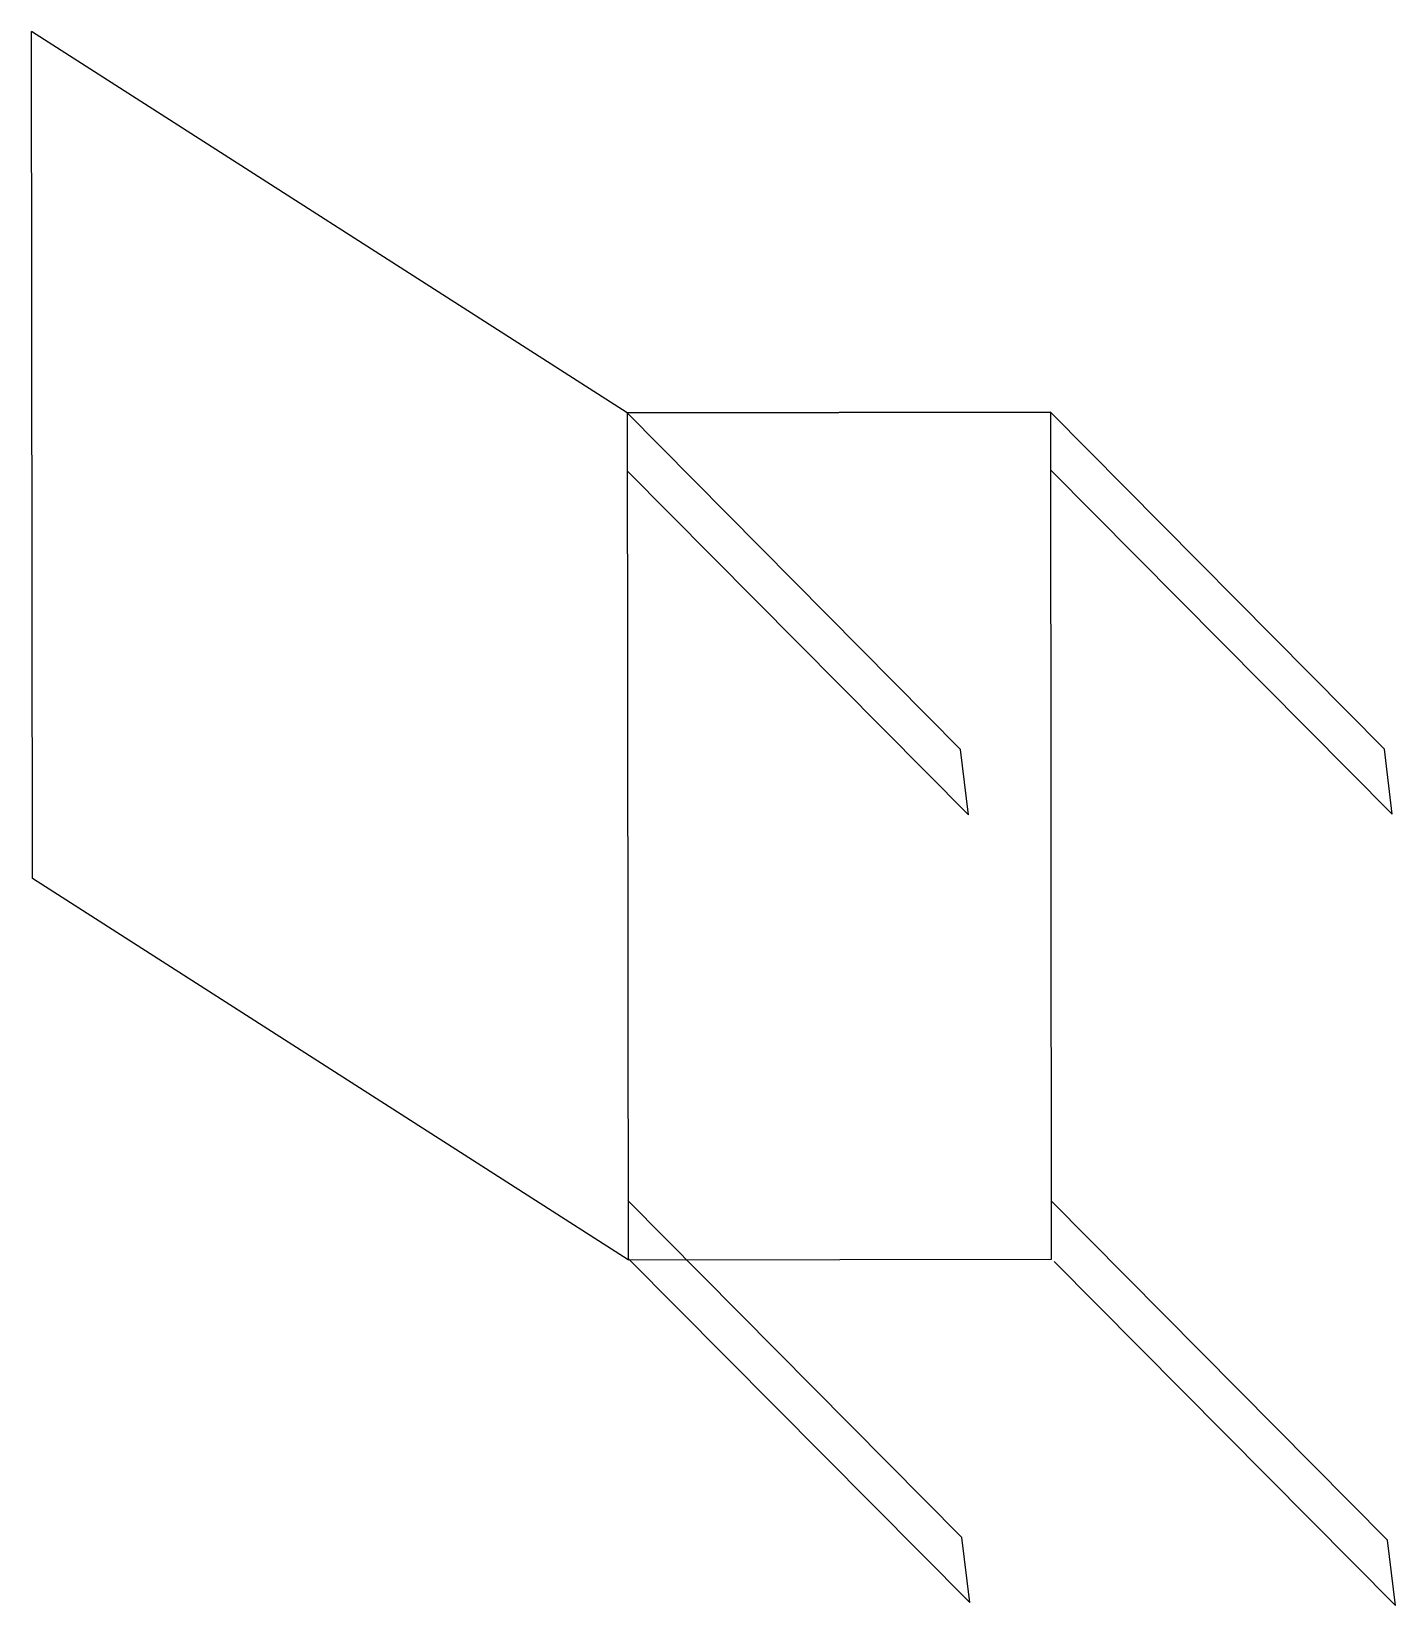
# Model space of a CAD drawing. Header units: millimetres. Extents: x 11.5 to 59.8, y 28.2 to 83.9.
import ezdxf

# ---------------------------------------------------------------- set-up
doc = ezdxf.new("R2010")
doc.units = ezdxf.units.MM

msp = doc.modelspace()

# ---------------------------------------------------------------- linework, layer by layer
for p, q in [((32.548, 70.438), (11.461, 83.944)), ((11.494, 53.944), (11.461, 83.944)), ((32.548, 70.438), (47.548, 70.455)), ((32.548, 70.438, -5), (32.548, 70.438)), ((44.359, 58.511), (32.548, 70.438)), ((47.548, 70.455, -5), (47.548, 70.455)), ((59.361, 58.524), (47.55, 70.451)), ((32.55, 68.384), (44.637, 56.201)), ((47.55, 68.4), (59.639, 56.214)), ((44.637, 56.201), (44.359, 58.511)), ((59.639, 56.214), (59.361, 58.524)), ((32.581, 40.438), (11.494, 53.944)), ((44.402, 30.599), (32.579, 42.535)), ((59.477, 30.497), (47.579, 42.515)), ((32.581, 40.438, -5), (32.581, 40.438)), ((32.594, 40.472), (44.68, 28.289)), ((47.581, 40.455, -5), (47.581, 40.455)), ((47.668, 40.371), (59.755, 28.187)), ((44.68, 28.289), (44.402, 30.599)), ((59.755, 28.187), (59.477, 30.497))]:
    msp.add_line(p, q)
at = {"elevation": -5}
msp.add_lwpolyline([(47.581, 40.455), (47.548, 70.455), (32.548, 70.438), (32.581, 40.438)], close=True, dxfattribs=at)
msp.add_lwpolyline([(47.581, 40.455), (47.548, 70.455), (32.548, 70.438), (32.581, 40.438)], close=True)

doc.saveas('drawing.dxf')
